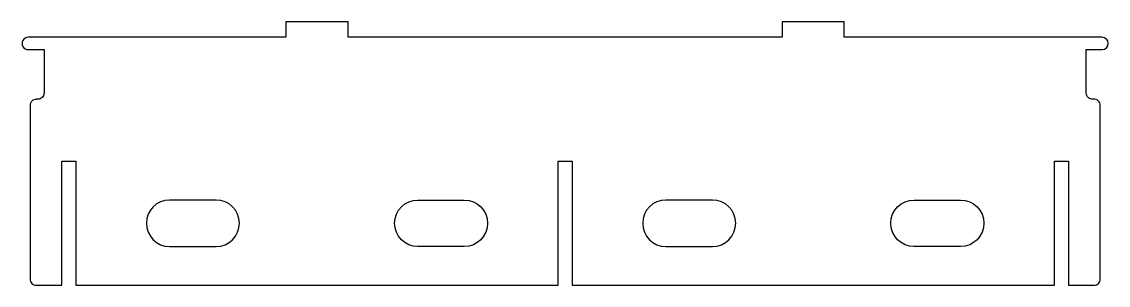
# Model space of a CAD drawing. Extents: x 3715 to 4065, y 4590 to 4675.
import ezdxf

# ---------------------------------------------------------------- set-up
doc = ezdxf.new("R2010")
doc.units = 0
doc.layers.get('0').update_dxf_attribs({"linetype": 'CONTINUOUS'})
doc.layers.add('A-DETL-___3', color=3, linetype='CONTINUOUS')

# ---------------------------------------------------------------- blocks, each defined once
blk = doc.blocks.new('LOWER_MATRIX__SHORT_')
at = {"layer": 'A-DETL-___3'}
for points in [[(18, 168), (4, 168), (4, 173.1, 0.999998), (0, 173.09), (0, 90), (-5, 90), (-5, 70), (0, 70), (0, -70), (-5, -70), (-5, -90), (0, -90), (0, -173.1, 1.000969), (4, -173.09), (4, -168), (18, -168, -0.414214), (20, -170), (20, -170.5, 0.414214), (22, -172.5), (78, -172.5, 0.414214), (80, -170.5), (80, -162.25), (40, -162.25), (40, -157.75), (80, -157.75), (80, -2.25), (40, -2.25), (40, 2.25), (80, 2.25), (80, 157.75), (40, 157.75), (40, 162.25), (80, 162.25), (80, 170.5, 0.414214), (78, 172.5), (22, 172.5, 0.45648), (19.98, 170.25, -0.451122)], [(52.5, 112.5), (52.5, 127.5, -1), (67.5, 127.5), (67.5, 112.5, -1)], [(52.5, 47.5), (52.5, 32.5, 1), (67.5, 32.5), (67.5, 47.5, 1)], [(52.5, -47.5), (52.5, -32.5, -1), (67.5, -32.5), (67.5, -47.5, -1)], [(52.5, -112.5), (52.5, -127.5, 1), (67.5, -127.5), (67.5, -112.5, 1)]]:
    blk.add_lwpolyline(points, format="xyb", close=True, dxfattribs=at)

msp = doc.modelspace()

# ---------------------------------------------------------------- block references
at = {"rotation": 270}
msp.add_blockref('LOWER_MATRIX__SHORT_', (3889.81, 4670.34), dxfattribs=at)

doc.saveas('drawing.dxf')
